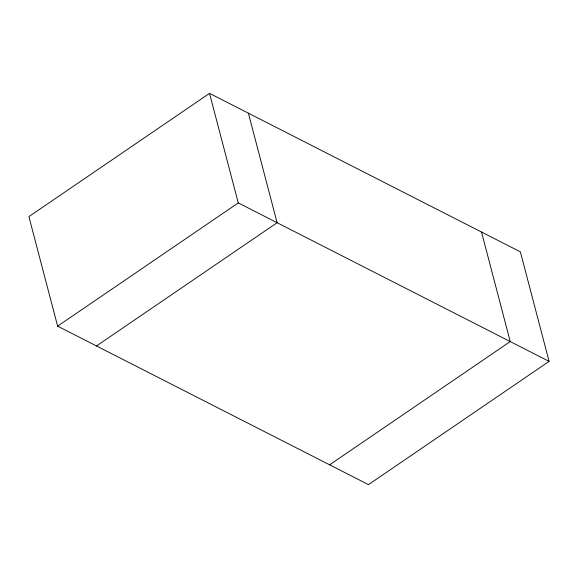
<?xml version="1.0" encoding="UTF-8"?>
<svg xmlns="http://www.w3.org/2000/svg" width="578" height="578" viewBox="0 0 578 578"><rect width="100%" height="100%" fill="white"/><g stroke="black" fill="none" stroke-linecap="round" stroke-linejoin="round"><path stroke-width="0.87" d="M209.525 93.369L28.9 216.62L57.634 326.158L368.475 484.631L549.1 361.38L520.366 251.842L209.525 93.369L238.266 202.907L549.1 361.38M57.634 326.158L238.266 202.907M96.49 345.969L277.122 222.711L248.381 113.18M329.619 464.82L510.244 341.569L481.51 232.031"/></g></svg>
